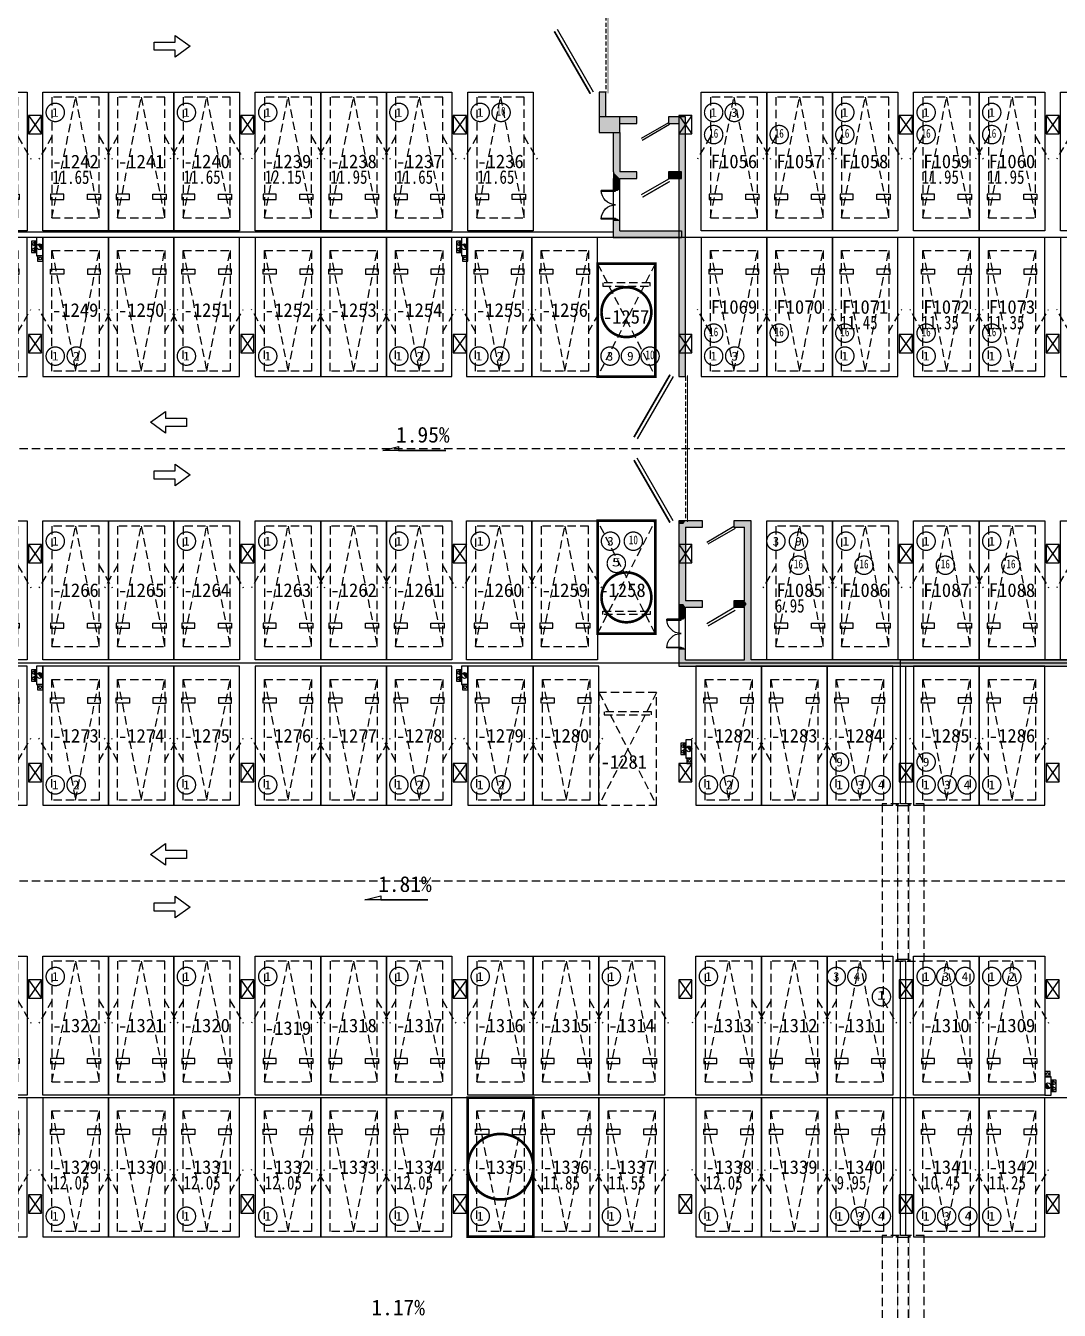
# Model space of a CAD drawing. Header units: millimetres. Extents: x 693907 to 1906102, y -24098 to 332602.
# Drawn here: x 800766 to 840169, y 114193 to 163179 of the extents above; entities that cross this region are included whole.
import ezdxf
from ezdxf.enums import TextEntityAlignment as Align

# ---------------------------------------------------------------- set-up
doc = ezdxf.new("R2010")
doc.units = ezdxf.units.MM
doc.header["$LTSCALE"] = 100
for name, pattern in [('A6-DK-B1F$0$$0$HIDDEN2', [4.7625, 3.175, -1.5875]), ('A6-DK-B1F$0$HIDDEN2', [4.7625, 3.175, -1.5875]), ('A6-DK-B1F$0$X-DK-BF1$0$X-DK-BF1$0$DK-WALL-B1F$0$HIDDEN2', [4.7625, 3.175, -1.5875]), ('A6-DK-renfang-B1F$0$DASHED', [19.05, 12.7, -6.35])]:
    doc.linetypes.add(name, pattern=pattern)
doc.layers.get('Defpoints').update_dxf_attribs({"color": 189})
for name, color, linetype in [('A6-DK-B1F$0$$0$A-PRKG', 175, 'A6-DK-B1F$0$$0$HIDDEN2'), ('A6-DK-B1F$0$A-DOOR', 190, 'Continuous'), ('A6-DK-B1F$0$A-PRKG', 175, 'A6-DK-B1F$0$HIDDEN2'), ('A6-DK-B1F$0$A-PRKG-SIGN', 252, 'Continuous'), ('A6-DK-B1F$0$A-TRACK', 77, 'A6-DK-B1F$0$HIDDEN2'), ('A6-DK-B1F$0$A-WALL', 2, 'Continuous'), ('A6-DK-B1F$0$X-DK-BF1$0$X-DK-BF1$0$DK-WALL-B1F$0$A-DOOR', 190, 'Continuous'), ('A6-DK-BG-B1F$0$A-DRAIN', 152, 'Continuous'), ('A6-DK-BG-B1F$0$A-STAIR', 142, 'Continuous'), ('A6-DK-renfang-B1F$0$COLUMN', 9, 'Continuous'), ('A6-DK-renfang-B1F$0$PUB_HATCH', 8, 'Continuous'), ('A6-DK-renfang-B1F$0$WALL', 9, 'Continuous'), ('A6-DK-renfang-B1F$0$WINDOW', 4, 'Continuous'), ('A6-W-B1$0$S-WALL-S', 4, 'Continuous'), ('a_parking_number', 120, 'Continuous'), ('a_parking_price', 211, 'Continuous'), ('TP-DK-1(xhs)$0$P-J-DIM-L', 70, 'Continuous'), ('TP-DK-1(xhs)$0$P-X-L', 240, 'Continuous'), ('TP-DK-1(xhs)$0$P-X-M', 2, 'Continuous'), ('TP-DK-1(xhs)$0$P-X-X', 1, 'Continuous'), ('xref(dwg引用图层)', 7, 'Continuous'), ('留孔', 1, 'Continuous')]:
    doc.layers.add(name, color=color, linetype=linetype)
doc.layers.add('A6-W-B1$0$S-EDIT', color=241, linetype='Continuous', plot=False)
doc.layers.add('LVTRY', color=6, linetype='Continuous', lineweight=18)
doc.layers.add('PUB_TEXT', color=7, linetype='Continuous', lineweight=15)
doc.styles.add('-黑体', font='simhei.ttf')
doc.styles.add('A6-DK-BG-B1F$0$华文细黑', font='STXIHEI.TTF')
doc.styles.add('华文细黑', font='STXIHEI.TTF')
doc.styles.add('黑体', font='simhei.ttf', dxfattribs={"width": 0.8})

# ---------------------------------------------------------------- blocks, each defined once
blk = doc.blocks.new('TP-DK-1(xhs)$0$PG01.1')
at = {"color": 1}
for p, q in [((108, 187), (0, 0)), ((80, 72), (66, 58)), ((89, 72), (66, 48)), ((99, 72), (66, 39)), ((109, 72), (66, 29)), ((118, 72), (66, 20)), ((128, 72), (66, 10)), ((138, 72), (66, 0)), ((147, 72), (76, 0)), ((150, 65), (85, 0)), ((150, 56), (94, 0)), ((150, 46), (104, 0)), ((216, 0), (108, 187)), ((150, 36), (114, 0)), ((150, 27), (123, 0)), ((150, 17), (133, 0)), ((150, 8), (142, 0)), ((324, 187), (216, 0)), ((296, 72), (282, 58)), ((305, 72), (282, 48)), ((315, 72), (282, 39)), ((325, 72), (282, 29)), ((334, 72), (282, 20)), ((344, 72), (282, 10)), ((354, 72), (282, 0)), ((363, 72), (292, 0)), ((366, 65), (301, 0)), ((366, 56), (310, 0)), ((366, 46), (320, 0)), ((432, 0), (324, 187)), ((366, 36), (330, 0)), ((366, 27), (339, 0)), ((366, 17), (349, 0)), ((366, 8), (358, 0))]:
    blk.add_line(p, q, dxfattribs=at)
at = {"color": 2}
for p, q in [((0, 0), (216, 0)), ((216, 0), (432, 0))]:
    blk.add_line(p, q, dxfattribs=at)
at = {"color": 1}
for points in [[(0, 0), (436, 0), (436, 190), (0, 190)], [(66, 72), (150, 72), (150, 0), (66, 0)], [(282, 72), (366, 72), (366, 0), (282, 0)]]:
    blk.add_lwpolyline(points, close=True, dxfattribs=at)
blk = doc.blocks.new('TP-DK-1(xhs)$0$PG02.4')
blk.add_hatch(color=1).paths.add_polyline_path([(265, 48, 0.699012), (461, 120, 0.141488), (444, 179)])
at = {"color": 1}
blk.add_line((265, 48), (444, 179), dxfattribs=at)
blk.add_lwpolyline([(0, 0), (700, 0), (700, 240), (0, 240)], close=True, dxfattribs=at)
blk.add_circle((350, 120), 111, dxfattribs=at)
blk = doc.blocks.new('TP-DK-1(xhs)')
at = {"layer": 'TP-DK-1(xhs)$0$P-J-DIM-L', "color": 8, "true_color": 0x808080, "elevation": 0}
for points in [[(59200, 154400), (59000, 154400), (59000, 154200), (59200, 154200)], [(75400, 154400), (75200, 154400), (75200, 154200), (75400, 154200)], [(59200, 138050), (59000, 138050), (59000, 137850), (59200, 137850)], [(75400, 138050), (75200, 138050), (75200, 137850), (75400, 137850)], [(97400, 123100), (97600, 123100), (97600, 123300), (97400, 123300)]]:
    blk.add_lwpolyline(points, close=True, dxfattribs=at)
at = {"layer": 'TP-DK-1(xhs)$0$P-J-DIM-L', "color": 8, "true_color": 0x808080}
blk.add_lwpolyline([(83750, 135050), (83950, 135050), (83950, 135250), (83750, 135250)], close=True, dxfattribs=at)
at = {"layer": 'TP-DK-1(xhs)$0$P-X-L'}
for centre in [(59100, 154300, 0), (75300, 154300, 0), (59100, 137950, 0), (75300, 137950, 0), (83850, 135150), (97500, 123200, 0)]:
    blk.add_circle(centre, 55, dxfattribs=at)
at = {"layer": 'TP-DK-1(xhs)$0$P-X-M', "extrusion": (0, 0, -1), "xscale": -1, "zscale": -1}
for p, rotation in [((-58960, 154532, 0), 270), ((-75160, 154532, 0), 270), ((-58960, 138182, 0), 270), ((-75160, 138182, 0), 270), ((-83710, 135382), 270), ((-97640, 122968, 0), 90)]:
    blk.add_blockref('TP-DK-1(xhs)$0$PG01.1', p, dxfattribs=dict(at, rotation=rotation))
at = {"layer": 'TP-DK-1(xhs)$0$P-X-X'}
for p, rotation in [((59200, 154400, 0), 90), ((75400, 154400, 0), 90), ((59200, 138050, 0), 90), ((75400, 138050, 0), 90), ((83950, 135250), 90), ((97400, 123100, 0), 270)]:
    blk.add_blockref('TP-DK-1(xhs)$0$PG02.4', p, dxfattribs=dict(at, rotation=rotation))
blk = doc.blocks.new('A6-W-B1$0$Z-1')
at = {"layer": 'A6-W-B1$0$S-EDIT'}
for p, q in [((91833, 54151), (92533, 54651)), ((91833, 54651), (92533, 54151))]:
    blk.add_line(p, q, dxfattribs=at)
at = {"layer": 'A6-W-B1$0$S-WALL-S', "color": 0, "linetype": 'ByBlock', "lineweight": -2}
blk.add_lwpolyline([(91833, 54651), (91833, 54151), (92533, 54151), (92533, 54651), (91833, 54651)], dxfattribs=at)
blk = doc.blocks.new('A6-W-B1', base_point=(85957, 40190))
at = {"layer": 'A6-W-B1$0$S-WALL-S', "rotation": 270}
for p in [(90456, 291773), (98556, 291773), (106656, 291773), (115256, 291773), (123656, 291773), (129256, 291773), (90456, 283423), (98556, 283423), (106656, 283423), (115256, 283423), (123656, 283423), (129256, 283423), (90456, 275423), (98556, 275423), (106656, 275423), (115256, 275423), (123656, 275423), (129256, 275423), (90456, 267073), (98556, 267073), (106656, 267073), (115256, 267073), (123656, 267073), (129256, 267073), (90456, 258823), (98556, 258823), (106656, 258823), (115256, 258823), (123656, 258823), (129256, 258823), (90456, 250623), (98556, 250623), (106656, 250623), (115256, 250623), (123656, 250623), (129256, 250623)]:
    blk.add_blockref('A6-W-B1$0$Z-1', p, dxfattribs=at)
blk = doc.blocks.new('A6-DK-BG-B1F$0$A-DRAIN-INDEX')
blk.add_lwpolyline([(300, 0), (0, 0), (-300, 0), (-500, 0), (-300, 50), (-300, 0)], close=True)
at = {"style": 'A6-DK-BG-B1F$0$华文细黑'}
blk.add_attdef('坡度', text='', height=250, dxfattribs=at).set_placement((0, 100), align=Align.CENTER)
blk = doc.blocks.new('A6-DK-BG-B1F')
at = {"layer": 'A6-DK-BG-B1F$0$A-STAIR'}
for p, q in [((127800, 155100, 0), (50800, 155100, 0)), ((127800, 138875), (44450, 138875)), ((127817, 122300, 0), (44467, 122300, 0))]:
    blk.add_line(p, q, dxfattribs=at)
at = {"layer": 'A6-DK-BG-B1F$0$A-DRAIN'}
ref = blk.add_blockref('A6-DK-BG-B1F$0$A-DRAIN-INDEX', (73665, 146982), dxfattribs=dict(at, xscale=3, yscale=3, zscale=3))
ref.add_attrib('坡度', '1.95%', dxfattribs={"layer": '0', "height": 600, "style": 'A6-DK-BG-B1F$0$华文细黑'}).set_placement((73689, 147282), align=Align.CENTER)
ref = blk.add_blockref('A6-DK-BG-B1F$0$A-DRAIN-INDEX', (72982, 129847), dxfattribs=dict(at, xscale=3, yscale=3, zscale=3))
ref.add_attrib('坡度', '1.81%', dxfattribs={"layer": '0', "height": 600, "style": 'A6-DK-BG-B1F$0$华文细黑'}).set_placement((73006, 130147), align=Align.CENTER)
ref = blk.add_blockref('A6-DK-BG-B1F$0$A-DRAIN-INDEX', (72726, 113703), dxfattribs=dict(at, xscale=3, yscale=3, zscale=3))
ref.add_attrib('坡度', '1.17%', dxfattribs={"layer": '0', "height": 600, "style": 'A6-DK-BG-B1F$0$华文细黑'}).set_placement((72750, 114003), align=Align.CENTER)
blk = doc.blocks.new('A6-DK-renfang-B1F$0$_FZH')
blk.add_lwpolyline([(-0.5, -0.5), (0.5, -0.5), (0.5, 0.5), (-0.5, 0.5)], close=True)
at = {"layer": 'A6-DK-renfang-B1F$0$PUB_HATCH'}
blk.add_solid([(-0.5, -0.5), (0.5, -0.5), (-0.5, 0.5), (0.5, 0.5)], dxfattribs=at)
blk = doc.blocks.new('A6-DK-renfang-B1F')
at = {"layer": 'A6-DK-renfang-B1F$0$PUB_HATCH'}
for points in [[(80415, 159700), (80665, 159700), (80665, 160650), (80415, 160650)], [(81200, 159100), (80950, 159100), (80950, 157600), (81075, 157475), (81200, 157600)], [(80950, 157350), (80950, 156950), (81200, 156950), (81200, 157350), (81075, 157475)], [(81200, 155350), (81200, 155750), (80950, 155750), (80950, 155100)], [(83617, 144175), (83450, 144175), (83450, 141125), (83617, 141125), (83700, 141250), (83700, 144050)], [(86034, 141125), (86200, 141125), (86200, 144300), (85950, 144050), (85950, 141250)], [(83450, 141125), (83450, 140600), (83700, 140600), (83700, 141000), (83617, 141125)], [(86075, 138917), (86200, 139000), (86200, 141125), (86034, 141125), (85950, 141000), (85950, 139000)], [(83700, 139000), (83700, 139400), (83450, 139400), (83450, 138750)], [(83700, 139000), (83450, 138750), (86075, 138750), (86075, 138917), (85950, 139000)], [(86075, 138750), (127850, 138750), (127850, 139000), (86200, 139000), (86075, 138917)]]:
    blk.add_hatch(color=256, dxfattribs=at).paths.add_polyline_path(points)
at = {"layer": 'A6-DK-renfang-B1F$0$PUB_HATCH', "linetype": 'ByBlock'}
for points in [[(81200, 159450), (81850, 159450), (81850, 159700), (81200, 159700)], [(83700, 159700), (83050, 159700), (83050, 159450), (83450, 159450)], [(83450, 159450), (83450, 149800), (83700, 149800), (83700, 159700)], [(80956, 157350), (80950, 157350), (81075, 157475), (80950, 157600), (80956, 157600)], [(81200, 157350), (81850, 157350), (81850, 157600), (81200, 157600), (81075, 157475)], [(83556, 157600), (83050, 157600), (83050, 157350), (83556, 157350)], [(81200, 155350), (80950, 155100), (83556, 155100), (83556, 155350)], [(83700, 144300), (83450, 144300), (83450, 144175), (83617, 144175)], [(83700, 144050), (84350, 144050), (84350, 144300), (83700, 144300), (83617, 144175)], [(86200, 144300), (85550, 144300), (85550, 144050), (85950, 144050)], [(83700, 141000), (84350, 141000), (84350, 141250), (83700, 141250), (83617, 141125)], [(85950, 141250), (85550, 141250), (85550, 141000), (85950, 141000), (86034, 141125)]]:
    blk.add_hatch(color=256, dxfattribs=at).paths.add_polyline_path(points)
at = {"color": 0, "extrusion": (0, 0, -1)}
for p, q in [((80196, 160650), (78821, 163032)), ((83050, 159475), (82011, 158875)), ((83090, 159406), (82051, 158806)), ((83050, 157325), (82011, 156725)), ((85550, 144075), (84511, 143475)), ((85590, 144006), (84551, 143406)), ((85550, 140975), (84511, 140375))]:
    blk.add_line(p, q, dxfattribs=at)
at = {"color": 0}
for p, q in [((83231, 149800), (81856, 147418)), ((83231, 144300), (81856, 146682))]:
    blk.add_line(p, q, dxfattribs=at)
at = {"color": 0, "extrusion": (0, 0, -1)}
for points, const_width in [([(-80077, 160581), (-78702, 162963)], 68.8), ([(-83100, 157238), (-82061, 156638)], 50), ([(-85600, 140888), (-84561, 140288)], 50)]:
    blk.add_lwpolyline(points, dxfattribs=dict(at, const_width=const_width))
at = {"color": 0, "const_width": 68.8}
for points in [[(83112, 149869), (81737, 147487)], [(83112, 144231), (81737, 146613)]]:
    blk.add_lwpolyline(points, dxfattribs=at)
at = {"layer": 'A6-DK-renfang-B1F$0$WALL', "color": 3}
for p, q in [((80665, 160650), (80415, 160650)), ((80415, 160650), (80415, 159700)), ((80665, 159700), (80665, 160650)), ((80950, 159100), (80950, 157600)), ((81200, 159100), (81200, 157600)), ((80950, 157350), (80950, 156950)), ((81200, 156950), (81200, 157350)), ((80950, 156950), (81200, 156950)), ((81200, 155750), (80950, 155750)), ((80950, 155750), (80950, 155100)), ((81200, 155350), (81200, 155750)), ((83450, 144175), (83450, 141125)), ((83700, 144050), (83700, 141250)), ((85950, 141250), (85950, 144050)), ((86200, 141125), (86200, 144300)), ((83450, 141125), (83450, 140600)), ((86200, 139000), (86200, 141125)), ((83450, 140600), (83700, 140600)), ((83700, 140600), (83700, 141000)), ((85950, 139000), (85950, 141000)), ((83700, 139400), (83450, 139400)), ((83450, 139400), (83450, 138750)), ((83700, 139000), (83700, 139400)), ((83450, 138750), (86075, 138750)), ((83700, 139000), (85950, 139000)), ((86075, 138750), (127850, 138750)), ((127850, 139000), (86200, 139000))]:
    blk.add_line(p, q, dxfattribs=at)
at = {"layer": 'A6-DK-renfang-B1F$0$WALL', "color": 3, "linetype": 'ByBlock'}
for p, q in [((81850, 159700), (81200, 159700)), ((81850, 159450), (81850, 159700)), ((83700, 159700), (83050, 159700)), ((83050, 159700), (83050, 159450)), ((83700, 149800), (83700, 159700)), ((81200, 159450), (81850, 159450)), ((83050, 159450), (83450, 159450)), ((83450, 159450), (83450, 149800)), ((80956, 157600), (80950, 157600)), ((80956, 157350), (80950, 157350)), ((80956, 157600), (80956, 157350)), ((81850, 157600), (81200, 157600)), ((81200, 157350), (81850, 157350)), ((81850, 157350), (81850, 157600)), ((83556, 157600), (83050, 157600)), ((83050, 157600), (83050, 157350)), ((83050, 157350), (83556, 157350)), ((83556, 157350), (83556, 157600)), ((81200, 155350), (83556, 155350)), ((83556, 155350), (83556, 155100)), ((80950, 155100), (83556, 155100)), ((83450, 149800), (83700, 149800)), ((83700, 144300), (83450, 144300)), ((83450, 144300), (83450, 144175)), ((84350, 144300), (83700, 144300)), ((83700, 144050), (84350, 144050)), ((84350, 144050), (84350, 144300)), ((86200, 144300), (85550, 144300)), ((85550, 144300), (85550, 144050)), ((85550, 144050), (85950, 144050)), ((84350, 141250), (83700, 141250)), ((84350, 141000), (84350, 141250)), ((85950, 141250), (85550, 141250)), ((85550, 141250), (85550, 141000)), ((83700, 141000), (84350, 141000)), ((85550, 141000), (85950, 141000))]:
    blk.add_line(p, q, dxfattribs=at)
at = {"layer": 'A6-DK-renfang-B1F$0$WINDOW', "color": 3, "linetype": 'A6-DK-renfang-B1F$0$DASHED'}
for p, q in [((80950, 156950), (80950, 155750)), ((81200, 155750), (81200, 156950)), ((83450, 140600), (83450, 139400)), ((83700, 139400), (83700, 140600))]:
    blk.add_line(p, q, dxfattribs=at)
at = {"layer": 'A6-DK-renfang-B1F$0$COLUMN', "color": 3, "linetype": 'ByBlock', "xscale": 784.9999842662364, "yscale": 600.0000020726584, "zscale": 600.0000020726584}
blk.add_blockref('A6-DK-renfang-B1F$0$_FZH', (80808, 159400), dxfattribs=at)
blk = doc.blocks.new('A6-DK-B1F$0$A$C48A675EB')
at = {"layer": 'A6-DK-B1F$0$A-TRACK', "linetype": 'ByBlock'}
blk.add_lwpolyline([(1047, -516), (1047, -195), (50, -195), (50, 195), (1047, 195), (1047, 517), (1759, 0)], close=True, dxfattribs=at)
blk = doc.blocks.new('A6-DK-B1F$0$gsethsergtyf')
at = {"layer": 'A6-DK-B1F$0$A-TRACK'}
for p, q in [((53550, 147050, 0), (125050, 147050, 0)), ((53550, 130575, 0), (125050, 130575, 0))]:
    blk.add_line(p, q, dxfattribs=at)
at = {"layer": 'A6-DK-B1F$0$A-TRACK', "linetype": 'ByBlock', "xscale": 0.8, "yscale": 0.8, "zscale": 0.8}
for p in [(63406, 162396, 0), (63406, 146046, 0), (63406, 129571, 0)]:
    blk.add_blockref('A6-DK-B1F$0$A$C48A675EB', p, dxfattribs=at)
at = {"layer": 'A6-DK-B1F$0$A-TRACK', "linetype": 'ByBlock', "xscale": 0.8, "yscale": 0.8, "zscale": 0.8, "rotation": 180}
for p in [(64719, 148054, 0), (64719, 131579, 0)]:
    blk.add_blockref('A6-DK-B1F$0$A$C48A675EB', p, dxfattribs=at)
blk = doc.blocks.new('A6-DK-B1F$0$标准车位')
blk.add_lwpolyline([(350, 4600), (1250, 0), (2150, 4600)])
blk.add_lwpolyline([(350, 4600), (2150, 4600), (2150, 0), (350, 0)], close=True)
at = {"layer": 'A6-DK-B1F$0$A-PRKG-SIGN'}
for points in [[(0, -200), (2500, -200), (2500, 5100), (0, 5100)], [(300, 3900), (800, 3900), (800, 3700), (300, 3700)], [(2200, 3900), (1700, 3900), (1700, 3700), (2200, 3700)]]:
    blk.add_lwpolyline(points, close=True, dxfattribs=at)
at = {"layer": 'Defpoints', "color": 8, "linetype": 'A6-DK-B1F$0$HIDDEN2', "extrusion": (-5.18032e-09, 4.96178e-22, 1), "elevation": 0}
for points in [[(350, 1500), (-145, 2357)], [(2150, 1500), (2645, 2357)]]:
    blk.add_lwpolyline(points, dxfattribs=at)
blk = doc.blocks.new('*U446')
at = {"layer": 'A6-DK-B1F$0$X-DK-BF1$0$X-DK-BF1$0$DK-WALL-B1F$0$A-DOOR', "linetype": 'A6-DK-B1F$0$X-DK-BF1$0$X-DK-BF1$0$DK-WALL-B1F$0$HIDDEN2'}
for p, q in [((-200, 6000), (-200, 0)), ((200, 6000), (200, 0))]:
    blk.add_line(p, q, dxfattribs=at)
blk.add_lwpolyline([(-800, 0), (800, 0), (800, 6000), (-800, 6000), (-800, 0)], close=True, dxfattribs=at)
at = {"layer": 'A6-DK-B1F$0$X-DK-BF1$0$X-DK-BF1$0$DK-WALL-B1F$0$A-DOOR'}
for points in [[(-208, 5935), (-210, 5935), (-210, 5925), (-200, 5925), (-200, 6000), (-260, 6000), (-260, 5925), (-250, 5925), (-250, 5935), (-252, 5935), (-252, 5927), (-258, 5927), (-258, 5998), (-202, 5998), (-202, 5927), (-208, 5927)], [(208, 5935), (210, 5935), (210, 5925), (200, 5925), (200, 6000), (260, 6000), (260, 5925), (250, 5925), (250, 5935), (252, 5935), (252, 5927), (258, 5927), (258, 5998), (202, 5998), (202, 5927), (208, 5927)], [(-208, 65), (-210, 65), (-210, 75), (-200, 75), (-200, 0), (-260, 0), (-260, 75), (-250, 75), (-250, 65), (-252, 65), (-252, 73), (-258, 73), (-258, 2), (-202, 2), (-202, 73), (-208, 73)], [(208, 65), (210, 65), (210, 75), (200, 75), (200, 0), (260, 0), (260, 75), (250, 75), (250, 65), (252, 65), (252, 73), (258, 73), (258, 2), (202, 2), (202, 73), (208, 73)]]:
    blk.add_lwpolyline(points, close=True, dxfattribs=at)
at = {"layer": 'A6-DK-B1F$0$X-DK-BF1$0$X-DK-BF1$0$DK-WALL-B1F$0$A-DOOR', "linetype": 'A6-DK-B1F$0$X-DK-BF1$0$X-DK-BF1$0$DK-WALL-B1F$0$HIDDEN2', "const_width": 20}
for points in [[(-230, 5998), (-230, 2)], [(230, 5998), (230, 2)]]:
    blk.add_lwpolyline(points, dxfattribs=at)
at = {"layer": 'A6-DK-B1F$0$X-DK-BF1$0$X-DK-BF1$0$DK-WALL-B1F$0$A-DOOR'}
for points in [[(-200, 5925), (200, 5925)], [(-200, 75), (200, 75)]]:
    blk.add_lwpolyline(points, dxfattribs=at)
blk = doc.blocks.new('A6-DK-B1F$0$$0$A$C46FA2BC5')
at = {"layer": 'A6-DK-B1F$0$$0$A-PRKG', "color": 6, "linetype": 'ByBlock'}
blk.add_lwpolyline([(-2200, 0), (0, 0), (0, -4300), (-2200, -4300)], close=True, dxfattribs=at)
at = {"layer": 'A6-DK-B1F$0$$0$A-PRKG', "color": 6}
for points in [[(0, -4300), (-2200, 0)], [(-2200, -4300), (0, 0)]]:
    blk.add_lwpolyline(points, dxfattribs=at)
blk.add_lwpolyline([(-2000, -3450), (-200, -3450), (-200, -3570), (-2000, -3570)], close=True, dxfattribs=at)
blk = doc.blocks.new('*U459')
at = {"linetype": 'A6-DK-B1F$0$HIDDEN2', "ltscale": 0.5}
blk.add_line((0, 0), (-5500, 0), dxfattribs=at)
at = {"const_width": 35}
blk.add_lwpolyline([(50, 82.5), (-5550, 82.5)], dxfattribs=at)
blk = doc.blocks.new('*U470')
at = {"linetype": 'ByBlock', "lineweight": -2}
for points in [[(-1115, 585), (-1115, 35), (-1150, 35), (-1150, 585)], [(-85, 585), (-85, 35), (-50, 35), (-50, 585)], [(-1150, 35), (-1200, 35), (-1200, -35), (-1150, -35)], [(0, 35), (-50, 35), (-50, -35), (0, -35)]]:
    blk.add_lwpolyline(points, close=True, dxfattribs=at)
for centre, start, end in [((-1150, 35), 0, 90), ((-50, 35), 90, 180)]:
    blk.add_arc(centre, 550, start, end, dxfattribs=at)

msp = doc.modelspace()

# ---------------------------------------------------------------- linework, layer by layer
at = {"layer": 'A6-DK-B1F$0$A-WALL'}
for p, q in [((823166.9, 155300), (792866.9, 155300)), ((823166.9, 155100), (792866.9, 155100)), ((834116.9, 139000), (870016.9, 139000)), ((834116.9, 133500), (834116.9, 139000)), ((834316.9, 138750), (870016.9, 138750)), ((834316.9, 133500), (834316.9, 138750)), ((834316.9, 133500, 0), (834116.9, 133500, 0)), ((834116.9, 117050), (834116.9, 127500)), ((834316.9, 127500, 0), (834116.9, 127500, 0)), ((834316.9, 117050), (834316.9, 127500)), ((834316.9, 117050, 0), (834116.9, 117050, 0))]:
    msp.add_line(p, q, dxfattribs=at)
at = {"layer": 'LVTRY', "color": 6, "const_width": 50}
for points in [[(802242.6, 159871.2, 1), (801542.6, 159871.2, 1)], [(807242.6, 159871.2, 1), (806542.6, 159871.2, 1)], [(810342.6, 159871.2, 1), (809642.6, 159871.2, 1)], [(815342.6, 159871.2, 1), (814642.6, 159871.2, 1)], [(818442.6, 159871.2, 1), (817742.6, 159871.2, 1)], [(819237.9, 159871.2, 1), (818537.9, 159871.2, 1)], [(827342.6, 159871.2, 1), (826642.6, 159871.2, 1)], [(828127.2, 159871.2, 1), (827427.2, 159871.2, 1)], [(832342.6, 159871.2, 1), (831642.6, 159871.2, 1)], [(835442.6, 159871.2, 1), (834742.6, 159871.2, 1)], [(837942.6, 159871.2, 1), (837242.6, 159871.2, 1)], [(827342.6, 159025.7, 1), (826642.6, 159025.7, 1)], [(829842.6, 159025.7, 1), (829142.6, 159025.7, 1)], [(832342.6, 159025.7, 1), (831642.6, 159025.7, 1)], [(835442.6, 159025.7, 1), (834742.6, 159025.7, 1)], [(837942.6, 159025.7, 1), (837242.6, 159025.7, 1)], [(827342.6, 151455.3, 1), (826642.6, 151455.3, 1)], [(829842.6, 151455.3, 1), (829142.6, 151455.3, 1)], [(832342.6, 151455.3, 1), (831642.6, 151455.3, 1)], [(835442.6, 151455.3, 1), (834742.6, 151455.3, 1)], [(837942.6, 151455.3, 1), (837242.6, 151455.3, 1)], [(802242.6, 150578.8, 1), (801542.6, 150578.8, 1)], [(803044.8, 150578.8, 1), (802344.8, 150578.8, 1)], [(807242.6, 150578.8, 1), (806542.6, 150578.8, 1)], [(810342.6, 150578.8, 1), (809642.6, 150578.8, 1)], [(815342.6, 150578.8, 1), (814642.6, 150578.8, 1)], [(816144.8, 150578.8, 1), (815444.8, 150578.8, 1)], [(818392.6, 150578.8, 1), (817692.6, 150578.8, 1)], [(819194.8, 150578.8, 1), (818494.8, 150578.8, 1)], [(823392.6, 150578.8, 1), (822692.6, 150578.8, 1)], [(824166.7, 150578.8, 1), (823466.7, 150578.8, 1)], [(824917.1, 150578.8, 1), (824217.1, 150578.8, 1)], [(827342.6, 150578.8, 1), (826642.6, 150578.8, 1)], [(828144.2, 150578.8, 1), (827444.2, 150578.8, 1)], [(832342.6, 150578.8, 1), (831642.6, 150578.8, 1)], [(835442.6, 150578.8, 1), (834742.6, 150578.8, 1)], [(837942.6, 150578.8, 1), (837242.6, 150578.8, 1)], [(802242.6, 143521.2, 1), (801542.6, 143521.2, 1)], [(807242.6, 143521.2, 1), (806542.6, 143521.2, 1)], [(810342.6, 143521.2, 1), (809642.6, 143521.2, 1)], [(815342.6, 143521.2, 1), (814642.6, 143521.2, 1)], [(818442.6, 143521.2, 1), (817742.6, 143521.2, 1)], [(823408.8, 143521.2, 1), (822708.8, 143521.2, 1)], [(824280.6, 143521.2, 1), (823580.6, 143521.2, 1)], [(829716.9, 143521.2, 1), (829016.9, 143521.2, 1)], [(830575.5, 143521.2, 1), (829875.5, 143521.2, 1)], [(832383.6, 143521.2, 1), (831683.6, 143521.2, 1)], [(835442.6, 143521.2, 1), (834742.6, 143521.2, 1)], [(837942.6, 143521.2, 1), (837242.6, 143521.2, 1)], [(823632.4, 142674.5, 1), (822932.4, 142674.5, 1)], [(830575.5, 142604.5, 1), (829875.5, 142604.5, 1)], [(833075.5, 142604.5, 1), (832375.5, 142604.5, 1)], [(836175.5, 142604.5, 1), (835475.5, 142604.5, 1)], [(838675.5, 142604.5, 1), (837975.5, 142604.5, 1)], [(832142.6, 135100.5, 1), (831442.6, 135100.5, 1)], [(835442.6, 135100.5, 1), (834742.6, 135100.5, 1)], [(802242.6, 134228.8, 1), (801542.6, 134228.8, 1)], [(803039.6, 134228.8, 1), (802339.6, 134228.8, 1)], [(807242.6, 134228.8, 1), (806542.6, 134228.8, 1)], [(810342.6, 134228.8, 1), (809642.6, 134228.8, 1)], [(815342.6, 134228.8, 1), (814642.6, 134228.8, 1)], [(816139.6, 134228.8, 1), (815439.6, 134228.8, 1)], [(818442.6, 134228.8, 1), (817742.6, 134228.8, 1)], [(819239.6, 134228.8, 1), (818539.6, 134228.8, 1)], [(827142.6, 134228.8, 1), (826442.6, 134228.8, 1)], [(827939.6, 134228.8, 1), (827239.6, 134228.8, 1)], [(832142.6, 134228.8, 1), (831442.6, 134228.8, 1)], [(832948.5, 134228.8, 1), (832248.5, 134228.8, 1)], [(833729.9, 134228.8, 1), (833029.9, 134228.8, 1)], [(835442.6, 134228.8, 1), (834742.6, 134228.8, 1)], [(836248.5, 134228.8, 1), (835548.5, 134228.8, 1)], [(836998.9, 134228.8, 1), (836298.9, 134228.8, 1)], [(837942.6, 134228.8, 1), (837242.6, 134228.8, 1)], [(802242.6, 126921.2, 1), (801542.6, 126921.2, 1)], [(807242.6, 126921.2, 1), (806542.6, 126921.2, 1)], [(810342.6, 126921.2, 1), (809642.6, 126921.2, 1)], [(815342.6, 126921.2, 1), (814642.6, 126921.2, 1)], [(818442.6, 126921.2, 1), (817742.6, 126921.2, 1)], [(823442.6, 126921.2, 1), (822742.6, 126921.2, 1)], [(827142.6, 126921.2, 1), (826442.6, 126921.2, 1)], [(832016.9, 126921.2, 1), (831316.9, 126921.2, 1)], [(832802.5, 126921.2, 1), (832102.5, 126921.2, 1)], [(835442.6, 126921.2, 1), (834742.6, 126921.2, 1)], [(836194.3, 126921.2, 1), (835494.3, 126921.2, 1)], [(836921.9, 126921.2, 1), (836221.9, 126921.2, 1)], [(837942.6, 126921.2, 1), (837242.6, 126921.2, 1)], [(838708.8, 126921.2, 1), (838008.8, 126921.2, 1)], [(802242.6, 117778.8, 1), (801542.6, 117778.8, 1)], [(807242.6, 117778.8, 1), (806542.6, 117778.8, 1)], [(810342.6, 117778.8, 1), (809642.6, 117778.8, 1)], [(815342.6, 117778.8, 1), (814642.6, 117778.8, 1)], [(818442.6, 117778.8, 1), (817742.6, 117778.8, 1)], [(823442.6, 117778.8, 1), (822742.6, 117778.8, 1)], [(827142.6, 117778.8, 1), (826442.6, 117778.8, 1)], [(832142.6, 117778.8, 1), (831442.6, 117778.8, 1)], [(832925.8, 117778.8, 1), (832225.8, 117778.8, 1)], [(833735.9, 117778.8, 1), (833035.9, 117778.8, 1)], [(835442.6, 117778.8, 1), (834742.6, 117778.8, 1)], [(836225.8, 117778.8, 1), (835525.8, 117778.8, 1)], [(837035.9, 117778.8, 1), (836335.9, 117778.8, 1)], [(837942.6, 117778.8, 1), (837242.6, 117778.8, 1)]]:
    msp.add_lwpolyline(points, format="xyb", close=True, dxfattribs=at)
at = {"layer": 'LVTRY', "color": 6, "const_width": 50, "elevation": 0}
msp.add_lwpolyline([(833737.2, 126151.6, 1), (833037.2, 126151.6, 1)], format="xyb", close=True, dxfattribs=at)
at = {"layer": '留孔', "const_width": 100, "elevation": 0}
for points in [[(822566.9, 154100), (824766.9, 154100), (824766.9, 149800), (822566.9, 149800)], [(822566.9, 144300), (824766.9, 144300), (824766.9, 140000), (822566.9, 140000)], [(820117, 117000), (817617, 117000), (817617, 122300), (820117, 122300)]]:
    msp.add_lwpolyline(points, close=True, dxfattribs=at)
for points in [[(824616.9, 152254.4, 1), (822716.9, 152254.4, 1)], [(824616.9, 141379.4, 1), (822716.9, 141379.4, 1)]]:
    msp.add_lwpolyline(points, format="xyb", close=True, dxfattribs=at)
msp.add_lwpolyline([(817617, 119668.9, 1), (820117, 119668.9, 1), (817617, 119668.9, 1)], format="xyb", dxfattribs=at)

# ---------------------------------------------------------------- block references
msp.add_blockref('A6-DK-B1F$0$gsethsergtyf', (742216.9, 0))
at = {"layer": 'A6-DK-B1F$0$A-DOOR', "xscale": -1}
for name, p, rotation in [('*U459', (822881.9, 166150), 270), ('*U470', (823291.9, 155750), 90), ('*U459', (825916.9, 149800), 270), ('*U470', (825791.9, 139400), 90)]:
    msp.add_blockref(name, p, dxfattribs=dict(at, rotation=rotation))
at = {"layer": 'A6-DK-B1F$0$A-PRKG', "linetype": 'ByBlock', "extrusion": (-5.18032e-09, -4.99113e-22, -1), "zscale": -1, "rotation": 180}
for p in [(-798316.9, 160450, 0), (-801416.9, 160450, 0), (-803916.9, 160450, 0), (-806416.9, 160450, 0), (-809516.9, 160450, 0), (-812016.9, 160450, 0), (-814516.9, 160450, 0), (-817616.9, 160450, 0), (-826516.9, 160450, 0), (-829016.9, 160450, 0), (-831516.9, 160450, 0), (-834616.9, 160450, 0), (-837116.9, 160450, 0), (-840216.9, 160450, 0), (-798316.9, 144100, 0), (-801416.9, 144100, 0), (-803916.9, 144100, 0), (-806416.9, 144100, 0), (-809516.9, 144100, 0), (-812016.9, 144100, 0), (-814516.9, 144100, 0), (-817566.9, 144100, 0), (-820066.9, 144100, 0), (-829016.9, 144100, 0), (-831516.9, 144100, 0), (-834616.9, 144100, 0), (-837116.9, 144100, 0), (-840216.9, 144100, 0), (-798316.9, 127500, 0), (-801416.9, 127500, 0), (-803916.9, 127500, 0), (-806416.9, 127500, 0), (-809516.9, 127500, 0), (-812016.9, 127500, 0), (-814516.9, 127500, 0), (-817616.9, 127500, 0), (-820116.9, 127500, 0), (-822616.9, 127500, 0), (-826316.9, 127500, 0), (-828816.9, 127500, 0), (-831316.9, 127500, 0), (-834616.9, 127500, 0), (-837116.9, 127500, 0)]:
    msp.add_blockref('A6-DK-B1F$0$标准车位', p, dxfattribs=at)
at = {"layer": 'A6-DK-B1F$0$A-PRKG', "linetype": 'ByBlock', "extrusion": (-5.18032e-09, 4.99294e-22, -1), "xscale": -1, "zscale": -1, "rotation": 359.9999999999999}
for p in [(-798316.9, 150000, 0), (-801416.9, 150000, 0), (-803916.9, 150000, 0), (-806416.9, 150000, 0), (-809516.9, 150000, 0), (-812016.9, 150000, 0), (-814516.9, 150000, 0), (-817566.9, 150000, 0), (-820066.9, 150000, 0), (-826516.9, 150000, 0), (-829016.9, 150000, 0), (-831516.9, 150000, 0), (-834616.9, 150000, 0), (-837116.9, 150000, 0), (-840216.9, 150000, 0), (-798316.9, 133650, 0), (-801416.9, 133650, 0), (-803916.9, 133650, 0), (-806416.9, 133650, 0), (-809516.9, 133650, 0), (-812016.9, 133650, 0), (-814516.9, 133650, 0), (-826316.9, 133650, 0), (-828816.9, 133650, 0), (-831316.9, 133650, 0), (-834616.9, 133650, 0), (-837116.9, 133650, 0), (-798316.9, 117200, 0), (-801416.9, 117200, 0), (-803916.9, 117200, 0), (-806416.9, 117200, 0), (-809516.9, 117200, 0), (-812016.9, 117200, 0), (-814516.9, 117200, 0), (-817616.9, 117200, 0), (-820116.9, 117200, 0), (-822616.9, 117200, 0), (-826316.9, 117200, 0), (-828816.9, 117200, 0), (-831316.9, 117200, 0), (-834616.9, 117200, 0), (-837116.9, 117200, 0)]:
    msp.add_blockref('A6-DK-B1F$0$标准车位', p, dxfattribs=at)
at = {"layer": 'A6-DK-B1F$0$A-PRKG', "xscale": -1, "rotation": 180}
for p in [(824766.9, 149800, 0), (824816.9, 133450, 0)]:
    msp.add_blockref('A6-DK-B1F$0$$0$A$C46FA2BC5', p, dxfattribs=at)
at = {"layer": 'A6-DK-B1F$0$A-PRKG'}
msp.add_blockref('A6-DK-B1F$0$$0$A$C46FA2BC5', (824766.9, 144300, 0), dxfattribs=at)
at = {"layer": 'A6-DK-B1F$0$A-PRKG', "linetype": 'ByBlock', "extrusion": (-5.18032e-09, 4.99113e-22, -1), "xscale": -1, "zscale": -1}
for p in [(-817616.9, 133650, 0), (-820116.9, 133650, 0)]:
    msp.add_blockref('A6-DK-B1F$0$标准车位', p, dxfattribs=at)
at = {"layer": 'A6-DK-B1F$0$X-DK-BF1$0$X-DK-BF1$0$DK-WALL-B1F$0$A-DOOR', "extrusion": (-5.64264e-07, -2.137e-21, 1), "rotation": 180}
for p in [(834216.9, 133500, -0.5), (834216.9, 117050, -0.5)]:
    msp.add_blockref('*U446', p, dxfattribs=at)
at = {"layer": 'xref(dwg引用图层)'}
for name in ['A6-W-B1', 'TP-DK-1(xhs)', 'A6-DK-BG-B1F', 'A6-DK-renfang-B1F']:
    msp.add_blockref(name, (742216.9, 0), dxfattribs=at)

# ---------------------------------------------------------------- texts
at = {"layer": 'a_parking_number', "style": '华文细黑'}
for s, p in [('-1242', (802666.9, 158000)), ('-1241', (805166.9, 158000)), ('-1240', (807666.9, 158000)), ('-1239', (810766.9, 158000)), ('-1238', (813266.9, 158000)), ('-1237', (815766.9, 158000)), ('-1236', (818866.9, 158000)), ('F1056', (827766.9, 158000)), ('F1057', (830266.9, 158000)), ('F1058', (832766.9, 158000)), ('F1059', (835866.9, 158000)), ('F1060', (838366.9, 158000)), ('-1249', (802652.1, 152330.9)), ('-1250', (805166.9, 152331.8, 0)), ('-1251', (807666.9, 152331.8)), ('-1252', (810766.9, 152331.8, 0)), ('-1253', (813266.9, 152331.8, 0)), ('-1254', (815766.9, 152331.8, 0)), ('-1255', (818816.9, 152331.8, 0)), ('-1256', (821316.9, 152331.8, 0)), ('F1069', (827766.9, 152450)), ('F1070', (830266.9, 152450)), ('F1071', (832766.9, 152450)), ('F1072', (835866.9, 152450)), ('F1073', (838366.9, 152450)), ('-1257', (823654.1, 152072.4, 0)), ('-1266', (802666.9, 141650)), ('-1265', (805166.9, 141650)), ('-1264', (807666.9, 141650)), ('-1263', (810766.9, 141650)), ('-1262', (813266.9, 141650)), ('-1261', (815766.9, 141650)), ('-1260', (818816.9, 141650)), ('-1259', (821316.9, 141650)), ('-1258', (823516.9, 141650)), ('F1085', (830266.9, 141650)), ('F1086', (832766.9, 141650)), ('F1087', (835866.9, 141650)), ('F1088', (838366.9, 141650)), ('-1273', (802666.9, 136100, 0)), ('-1274', (805166.9, 136100, 0)), ('-1275', (807666.9, 136100, 0)), ('-1276', (810766.9, 136100, 0)), ('-1277', (813266.9, 136100, 0)), ('-1278', (815766.9, 136100, 0)), ('-1279', (818866.9, 136100)), ('-1280', (821366.9, 136100)), ('-1282', (827566.9, 136100, 0)), ('-1283', (830066.9, 136100, 0)), ('-1284', (832566.9, 136100, 0)), ('-1285', (835866.9, 136100, 0)), ('-1286', (838366.9, 136100, 0)), ('-1281', (823566.9, 135100)), ('-1322', (802666.9, 125050, 0)), ('-1321', (805166.9, 125050, 0)), ('-1320', (807666.9, 125050, 0)), ('-1319', (810766.9, 124950, 0)), ('-1318', (813266.9, 125050, 0)), ('-1317', (815766.9, 125050, 0)), ('-1316', (818866.9, 125050, 0)), ('-1315', (821366.9, 125050, 0)), ('-1314', (823866.9, 125050)), ('-1313', (827566.9, 125050, 0)), ('-1312', (830066.9, 125050, 0)), ('-1311', (832566.9, 125050, 0)), ('-1310', (835866.9, 125050, 0)), ('-1309', (838366.9, 125050, 0)), ('-1329', (802666.9, 119650, 0)), ('-1330', (805166.9, 119650, 0)), ('-1331', (807666.9, 119650, 0)), ('-1332', (810766.9, 119650, 0)), ('-1333', (813266.9, 119650, 0)), ('-1334', (815766.9, 119650, 0)), ('-1335', (818866.9, 119650, 0)), ('-1336', (821366.9, 119650, 0)), ('-1337', (823866.9, 119650, 0)), ('-1338', (827566.9, 119650, 0)), ('-1339', (830066.9, 119650, 0)), ('-1340', (832566.9, 119650, 0)), ('-1341', (835866.9, 119650, 0)), ('-1342', (838366.9, 119650, 0))]:
    msp.add_text(s, height=520, dxfattribs=at).set_placement(p, align=Align.MIDDLE)
at = {"layer": 'a_parking_price', "style": '黑体', "width": 0.8}
for s, p in [('11.65', (801780, 157143.8)), ('11.65', (806780, 157150.1)), ('12.15', (809880, 157150.1)), ('11.95', (812380, 157150.1)), ('11.65', (814880, 157150.1)), ('11.65', (817980, 157150.1)), ('11.95', (834926.8, 157150.1)), ('11.95', (837426.8, 157150.1)), ('11.45', (831826.8, 151600.1)), ('11.35', (834926.8, 151600.1)), ('11.35', (837426.8, 151600.1)), ('6.95', (829326.8, 140800.1)), ('12.05', (801780, 118800.1)), ('12.05', (806780, 118800.1)), ('12.05', (809880, 118800.1)), ('12.05', (814880, 118800.1)), ('11.85', (820480, 118800.1)), ('11.55', (822980, 118800.1)), ('12.05', (826680, 118800.1)), ('9.95', (831680, 118800.1)), ('10.45', (834980, 118800.1)), ('11.25', (837480, 118800.1))]:
    msp.add_text(s, height=520, dxfattribs=at).set_placement(p)
at = {"layer": 'PUB_TEXT', "color": 6, "style": '-黑体'}
for s, width, p, p2 in [('1', 1.065055, (801764.3, 159704.9), (802020.9, 159704.9)), ('1', 1.065055, (806764.3, 159704.9), (807020.9, 159704.9)), ('1', 1.065055, (809864.3, 159704.9), (810120.9, 159704.9)), ('1', 1.065055, (814864.3, 159704.9), (815120.9, 159704.9)), ('1', 1.065055, (817964.3, 159704.9), (818220.9, 159704.9)), ('10', 0.720691, (818714.3, 159753.1), (819061.5, 159753.1)), ('1', 1.065055, (826864.3, 159704.9), (827120.9, 159704.9)), ('3', 1.032317, (827652.8, 159702), (827901.5, 159702)), ('1', 1.065055, (831864.3, 159704.9), (832120.9, 159704.9)), ('1', 1.065055, (834964.3, 159704.9), (835220.9, 159704.9)), ('1', 1.065055, (837464.3, 159704.9), (837720.9, 159704.9)), ('16', 0.720691, (826819, 158907.6), (827166.2, 158907.6)), ('16', 0.720691, (829319, 158907.6), (829666.2, 158907.6)), ('16', 0.720691, (831819, 158907.6), (832166.2, 158907.6)), ('16', 0.720691, (834919, 158907.6), (835266.2, 158907.6)), ('16', 0.720691, (837419, 158907.6), (837766.2, 158907.6)), ('16', 0.720691, (826819, 151337.2), (827166.2, 151337.2)), ('16', 0.720691, (829319, 151337.2), (829666.2, 151337.2)), ('16', 0.720691, (831819, 151337.2), (832166.2, 151337.2)), ('16', 0.720691, (834919, 151337.2), (835266.2, 151337.2)), ('16', 0.720691, (837419, 151337.2), (837766.2, 151337.2)), ('1', 1.065055, (801764.3, 150412.5), (802020.9, 150412.5)), ('2', 1.048503, (802568.5, 150411), (802821.1, 150411)), ('1', 1.065055, (806764.3, 150412.5), (807020.9, 150412.5)), ('1', 1.065055, (809864.3, 150412.5), (810120.9, 150412.5)), ('1', 1.065055, (814864.3, 150412.5), (815120.9, 150412.5)), ('2', 1.048503, (815668.5, 150411), (815921.1, 150411)), ('1', 1.065055, (817914.3, 150412.5), (818170.9, 150412.5)), ('2', 1.048503, (818718.5, 150411), (818971.1, 150411)), ('3', 1.032317, (822918.3, 150409.6), (823167, 150409.6)), ('9', 1.032317, (823692.4, 150409.6), (823941.1, 150409.6)), ('10', 0.720691, (824393.5, 150460.7), (824740.7, 150460.7)), ('1', 1.065055, (826864.3, 150412.5), (827120.9, 150412.5)), ('3', 1.032317, (827669.9, 150409.6), (827918.5, 150409.6)), ('1', 1.065055, (831864.3, 150412.5), (832120.9, 150412.5)), ('1', 1.065055, (834964.3, 150412.5), (835220.9, 150412.5)), ('1', 1.065055, (837464.3, 150412.5), (837720.9, 150412.5)), ('1', 1.065055, (801764.3, 143354.9), (802020.9, 143354.9)), ('1', 1.065055, (806764.3, 143354.9), (807020.9, 143354.9)), ('1', 1.065055, (809864.3, 143354.9), (810120.9, 143354.9)), ('1', 1.065055, (814864.3, 143354.9), (815120.9, 143354.9)), ('1', 1.065055, (817964.3, 143354.9), (818220.9, 143354.9)), ('3', 1.032317, (822934.5, 143352), (823183.2, 143352)), ('10', 0.720691, (823757, 143403.1), (824104.2, 143403.1)), ('3', 1.032317, (829242.5, 143352), (829491.2, 143352)), ('9', 1.032317, (830101.2, 143352), (830349.9, 143352)), ('1', 1.065055, (831905.3, 143354.9), (832161.9, 143354.9)), ('1', 1.065055, (834964.3, 143354.9), (835220.9, 143354.9)), ('1', 1.065055, (837464.3, 143354.9), (837720.9, 143354.9)), ('5', 1.463127, (823106.1, 142560.3), (823458.6, 142560.3)), ('16', 0.720691, (830051.9, 142486.4), (830399.1, 142486.4)), ('16', 0.720691, (832551.9, 142486.4), (832899.1, 142486.4)), ('16', 0.720691, (835651.9, 142486.4), (835999.1, 142486.4)), ('16', 0.720691, (838151.9, 142486.4), (838499.1, 142486.4)), ('9', 1.032317, (831668.3, 134931.3), (831917, 134931.3)), ('9', 1.032317, (834968.3, 134931.3), (835217, 134931.3)), ('1', 1.065055, (801764.3, 134062.5), (802020.9, 134062.5)), ('2', 1.048503, (802563.3, 134061), (802815.9, 134061)), ('1', 1.065055, (806764.3, 134062.5), (807020.9, 134062.5)), ('1', 1.065055, (809864.3, 134062.5), (810120.9, 134062.5)), ('1', 1.065055, (814864.3, 134062.5), (815120.9, 134062.5)), ('2', 1.048503, (815663.3, 134061), (815915.9, 134061)), ('1', 1.065055, (817964.3, 134062.5), (818220.9, 134062.5)), ('2', 1.048503, (818763.3, 134061), (819015.9, 134061)), ('1', 1.065055, (826664.3, 134062.5), (826920.9, 134062.5)), ('2', 1.048503, (827463.3, 134061), (827715.9, 134061)), ('1', 1.065055, (831664.3, 134062.5), (831920.9, 134062.5)), ('3', 1.032317, (832474.2, 134059.6), (832722.8, 134059.6)), ('4', 1.048503, (833253.6, 134061), (833506.2, 134061)), ('1', 1.065055, (834964.3, 134062.5), (835220.9, 134062.5)), ('3', 1.032317, (835774.2, 134059.6), (836022.8, 134059.6)), ('4', 1.048503, (836522.6, 134061), (836775.2, 134061)), ('1', 1.065055, (837464.3, 134062.5), (837720.9, 134062.5)), ('1', 1.065055, (801764.3, 126754.9), (802020.9, 126754.9)), ('1', 1.065055, (806764.3, 126754.9), (807020.9, 126754.9)), ('1', 1.065055, (809864.3, 126754.9), (810120.9, 126754.9)), ('1', 1.065055, (814864.3, 126754.9), (815120.9, 126754.9)), ('1', 1.065055, (817964.3, 126754.9), (818220.9, 126754.9)), ('1', 1.065055, (822964.3, 126754.9), (823220.9, 126754.9)), ('1', 1.065055, (826664.3, 126754.9), (826920.9, 126754.9)), ('3', 1.032317, (831542.5, 126752), (831791.2, 126752)), ('4', 1.048503, (832326.2, 126753.4), (832578.8, 126753.4)), ('1', 1.065055, (834964.3, 126754.9), (835220.9, 126754.9)), ('3', 1.032317, (835720, 126752), (835968.7, 126752)), ('4', 1.048503, (836445.6, 126753.4), (836698.2, 126753.4)), ('1', 1.065055, (837464.3, 126754.9), (837720.9, 126754.9)), ('2', 1.048503, (838232.5, 126753.4), (838485.1, 126753.4)), ('1', 1.463127, (833211, 126037.4, 0), (833563.4, 126037.4, 0)), ('1', 1.065055, (801764.3, 117612.5), (802020.9, 117612.5)), ('1', 1.065055, (806764.3, 117612.5), (807020.9, 117612.5)), ('1', 1.065055, (809864.3, 117612.5), (810120.9, 117612.5)), ('1', 1.065055, (814864.3, 117612.5), (815120.9, 117612.5)), ('1', 1.065055, (817964.3, 117612.5), (818220.9, 117612.5)), ('1', 1.065055, (822964.3, 117612.5), (823220.9, 117612.5)), ('1', 1.065055, (826664.3, 117612.5), (826920.9, 117612.5)), ('1', 1.065055, (831664.3, 117612.5), (831920.9, 117612.5)), ('3', 1.032317, (832451.4, 117609.6), (832700.1, 117609.6)), ('4', 1.048503, (833259.6, 117611), (833512.2, 117611)), ('1', 1.065055, (834964.3, 117612.5), (835220.9, 117612.5)), ('3', 1.032317, (835751.4, 117609.6), (836000.1, 117609.6)), ('4', 1.048503, (836559.6, 117611), (836812.2, 117611)), ('1', 1.065055, (837464.3, 117612.5), (837720.9, 117612.5))]:
    msp.add_text(s, height=335, dxfattribs=dict(at, width=width)).set_placement(p, p2, align=Align.FIT)

doc.saveas('drawing.dxf')
